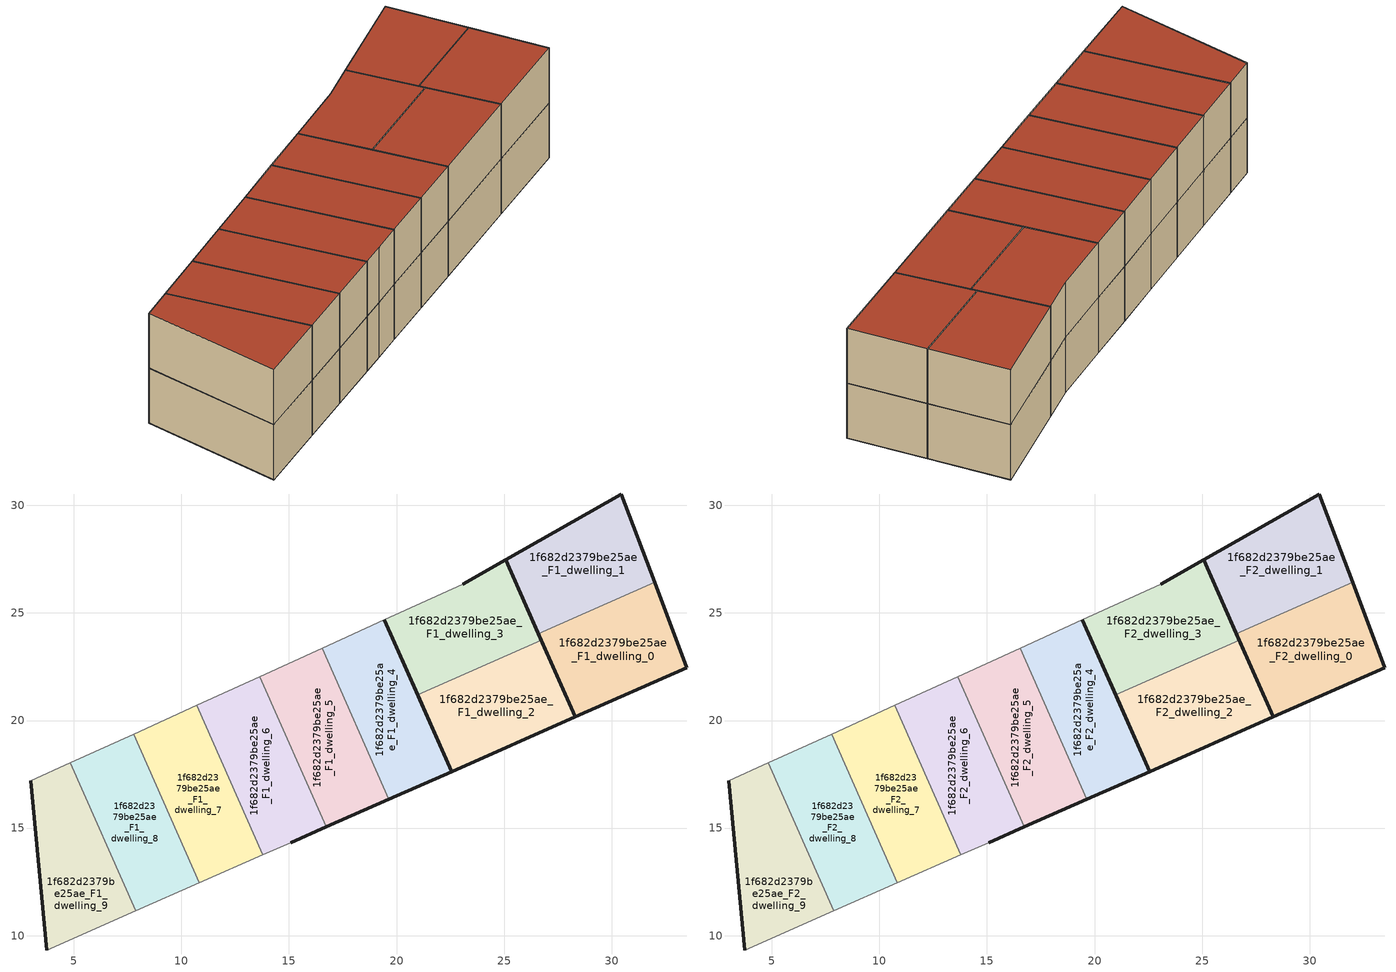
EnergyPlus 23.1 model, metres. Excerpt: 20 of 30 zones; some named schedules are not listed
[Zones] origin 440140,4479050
1f682d2379be25ae_F1_dwelling_0
 floor to 1f682d2379be25ae_F0_dwelling_0 (EU_floor_Construction): 33.49,22.46 32,26.42 26.6,24.04 28.31,20.17 z3
 wall outside (EU_wall_Construction): 32,26.42 33.49,22.46 28.31,20.17 26.6,24.04 z3:6
 wall to 1f682d2379be25ae_F1_dwelling_1 (EU_wall_Construction): 26.6,24.04 32,26.42 z3:6
1f682d2379be25ae_F1_dwelling_1
 floor to 1f682d2379be25ae_F0_dwelling_1 (EU_floor_Construction): 32,26.42 30.45,30.53 25.08,27.47 26.6,24.04 z3
 wall outside (EU_wall_Construction): 26.6,24.04 25.08,27.47 30.45,30.53 32,26.42 z3:6
1f682d2379be25ae_F1_dwelling_2
 floor to 1f682d2379be25ae_F0_dwelling_2 (EU_floor_Construction): 28.31,20.17 26.73,23.73 20.98,21.19 22.56,17.63 z3
 wall outside (EU_wall_Construction): 26.73,23.73 28.31,20.17 22.56,17.63 20.98,21.19 z3:6
 wall to 1f682d2379be25ae_F1_dwelling_3 (EU_wall_Construction): 20.98,21.19 26.73,23.73 z3:6
1f682d2379be25ae_F1_dwelling_3
 floor to 1f682d2379be25ae_F0_dwelling_3 (EU_floor_Construction): 26.73,23.73 25.08,27.47 23.08,26.34 19.44,24.68 20.98,21.19 z3
 wall outside (EU_wall_Construction): 20.98,21.19 19.44,24.68 / 23.08,26.34 25.08,27.47 26.73,23.73 z3:6
 wall adiabatic (EU_wall_Construction): 19.44,24.68 23.08,26.34 z3:6
1f682d2379be25ae_F1_dwelling_4
 floor to 1f682d2379be25ae_F0_dwelling_4 (EU_floor_Construction): 22.56,17.63 19.44,24.68 16.54,23.36 19.65,16.34 z3
 wall outside (EU_wall_Construction): 19.44,24.68 22.56,17.63 19.65,16.34 z3:6
 wall to 1f682d2379be25ae_F1_dwelling_5 (EU_wall_Construction): 19.65,16.34 16.54,23.36 z3:6
 wall adiabatic (EU_wall_Construction): 16.54,23.36 19.44,24.68 z3:6
1f682d2379be25ae_F1_dwelling_5
 floor to 1f682d2379be25ae_F0_dwelling_5 (EU_floor_Construction): 19.65,16.34 16.54,23.36 13.64,22.04 16.73,15.05 z3
 wall outside (EU_wall_Construction): 19.65,16.34 16.73,15.05 z3:6
 wall to 1f682d2379be25ae_F1_dwelling_6 (EU_wall_Construction): 16.73,15.05 13.64,22.04 z3:6
 wall adiabatic (EU_wall_Construction): 13.64,22.04 16.54,23.36 z3:6
1f682d2379be25ae_F1_dwelling_6
 floor to 1f682d2379be25ae_F0_dwelling_6 (EU_floor_Construction): 16.73,15.05 13.64,22.04 10.72,20.71 13.79,13.75 15.08,14.32 z3
 wall outside (EU_wall_Construction): 16.73,15.05 15.08,14.32 z3:6
 wall adiabatic (EU_wall_Construction): 15.08,14.32 13.79,13.75 / 10.72,20.71 13.64,22.04 z3:6
 wall to 1f682d2379be25ae_F1_dwelling_7 (EU_wall_Construction): 13.79,13.75 10.72,20.71 z3:6
1f682d2379be25ae_F1_dwelling_7
 floor to 1f682d2379be25ae_F0_dwelling_7 (EU_floor_Construction): 13.79,13.75 10.72,20.71 7.78,19.37 10.84,12.46 z3
 wall to 1f682d2379be25ae_F1_dwelling_8 (EU_wall_Construction): 10.84,12.46 7.78,19.37 z3:6
 wall adiabatic (EU_wall_Construction): 7.78,19.37 10.72,20.71 / 13.79,13.75 10.84,12.46 z3:6
1f682d2379be25ae_F1_dwelling_8
 floor to 1f682d2379be25ae_F0_dwelling_8 (EU_floor_Construction): 10.84,12.46 7.78,19.37 4.83,18.03 7.87,11.15 z3
 wall to 1f682d2379be25ae_F1_dwelling_9 (EU_wall_Construction): 7.87,11.15 4.83,18.03 z3:6
 wall adiabatic (EU_wall_Construction): 4.83,18.03 7.78,19.37 / 10.84,12.46 7.87,11.15 z3:6
1f682d2379be25ae_F1_dwelling_9
 floor to 1f682d2379be25ae_F0_dwelling_9 (EU_floor_Construction): 7.87,11.15 4.83,18.03 3,17.2 3.73,9.33 z3
 wall outside (EU_wall_Construction): 3.73,9.33 3,17.2 z3:6
 wall adiabatic (EU_wall_Construction): 3,17.2 4.83,18.03 / 7.87,11.15 3.73,9.33 z3:6
1f682d2379be25ae_F2_dwelling_0
 floor to 1f682d2379be25ae_F1_dwelling_0 (EU_floor_Construction): 33.49,22.46 32,26.42 26.6,24.04 28.31,20.17 z6
 wall outside (EU_wall_Construction): 32,26.42 33.49,22.46 28.31,20.17 26.6,24.04 z6:9
 wall to 1f682d2379be25ae_F2_dwelling_1 (EU_wall_Construction): 26.6,24.04 32,26.42 z6:9
 roof outside (EU_roof_Construction): 32,26.42 33.49,22.46 28.31,20.17 26.6,24.04 z9
1f682d2379be25ae_F2_dwelling_1
 floor to 1f682d2379be25ae_F1_dwelling_1 (EU_floor_Construction): 32,26.42 30.45,30.53 25.08,27.47 26.6,24.04 z6
 wall outside (EU_wall_Construction): 26.6,24.04 25.08,27.47 30.45,30.53 32,26.42 z6:9
 roof outside (EU_roof_Construction): 30.45,30.53 32,26.42 26.6,24.04 25.08,27.47 z9
1f682d2379be25ae_F2_dwelling_2
 floor to 1f682d2379be25ae_F1_dwelling_2 (EU_floor_Construction): 28.31,20.17 26.73,23.73 20.98,21.19 22.56,17.63 z6
 wall outside (EU_wall_Construction): 26.73,23.73 28.31,20.17 22.56,17.63 20.98,21.19 z6:9
 wall to 1f682d2379be25ae_F2_dwelling_3 (EU_wall_Construction): 20.98,21.19 26.73,23.73 z6:9
 roof outside (EU_roof_Construction): 26.73,23.73 28.31,20.17 22.56,17.63 20.98,21.19 z9
1f682d2379be25ae_F2_dwelling_3
 floor to 1f682d2379be25ae_F1_dwelling_3 (EU_floor_Construction): 26.73,23.73 25.08,27.47 23.08,26.34 19.44,24.68 20.98,21.19 z6
 wall outside (EU_wall_Construction): 20.98,21.19 19.44,24.68 / 23.08,26.34 25.08,27.47 26.73,23.73 z6:9
 wall adiabatic (EU_wall_Construction): 19.44,24.68 23.08,26.34 z6:9
 roof outside (EU_roof_Construction): 25.08,27.47 26.73,23.73 20.98,21.19 19.44,24.68 23.08,26.34 z9
1f682d2379be25ae_F2_dwelling_4
 floor to 1f682d2379be25ae_F1_dwelling_4 (EU_floor_Construction): 22.56,17.63 19.44,24.68 16.54,23.36 19.65,16.34 z6
 wall outside (EU_wall_Construction): 19.44,24.68 22.56,17.63 19.65,16.34 z6:9
 wall to 1f682d2379be25ae_F2_dwelling_5 (EU_wall_Construction): 19.65,16.34 16.54,23.36 z6:9
 wall adiabatic (EU_wall_Construction): 16.54,23.36 19.44,24.68 z6:9
 roof outside (EU_roof_Construction): 19.44,24.68 22.56,17.63 19.65,16.34 16.54,23.36 z9
1f682d2379be25ae_F2_dwelling_5
 floor to 1f682d2379be25ae_F1_dwelling_5 (EU_floor_Construction): 19.65,16.34 16.54,23.36 13.64,22.04 16.73,15.05 z6
 wall outside (EU_wall_Construction): 19.65,16.34 16.73,15.05 z6:9
 wall to 1f682d2379be25ae_F2_dwelling_6 (EU_wall_Construction): 16.73,15.05 13.64,22.04 z6:9
 wall adiabatic (EU_wall_Construction): 13.64,22.04 16.54,23.36 z6:9
 roof outside (EU_roof_Construction): 16.54,23.36 19.65,16.34 16.73,15.05 13.64,22.04 z9
1f682d2379be25ae_F2_dwelling_6
 floor to 1f682d2379be25ae_F1_dwelling_6 (EU_floor_Construction): 16.73,15.05 13.64,22.04 10.72,20.71 13.79,13.75 15.08,14.32 z6
 wall outside (EU_wall_Construction): 16.73,15.05 15.08,14.32 z6:9
 wall adiabatic (EU_wall_Construction): 15.08,14.32 13.79,13.75 / 10.72,20.71 13.64,22.04 z6:9
 wall to 1f682d2379be25ae_F2_dwelling_7 (EU_wall_Construction): 13.79,13.75 10.72,20.71 z6:9
 roof outside (EU_roof_Construction): 13.64,22.04 16.73,15.05 15.08,14.32 13.79,13.75 10.72,20.71 z9
1f682d2379be25ae_F2_dwelling_7
 floor to 1f682d2379be25ae_F1_dwelling_7 (EU_floor_Construction): 13.79,13.75 10.72,20.71 7.78,19.37 10.84,12.46 z6
 wall to 1f682d2379be25ae_F2_dwelling_8 (EU_wall_Construction): 10.84,12.46 7.78,19.37 z6:9
 wall adiabatic (EU_wall_Construction): 7.78,19.37 10.72,20.71 / 13.79,13.75 10.84,12.46 z6:9
 roof outside (EU_roof_Construction): 10.72,20.71 13.79,13.75 10.84,12.46 7.78,19.37 z9
1f682d2379be25ae_F2_dwelling_8
 floor to 1f682d2379be25ae_F1_dwelling_8 (EU_floor_Construction): 10.84,12.46 7.78,19.37 4.83,18.03 7.87,11.15 z6
 wall to 1f682d2379be25ae_F2_dwelling_9 (EU_wall_Construction): 7.87,11.15 4.83,18.03 z6:9
 wall adiabatic (EU_wall_Construction): 4.83,18.03 7.78,19.37 / 10.84,12.46 7.87,11.15 z6:9
 roof outside (EU_roof_Construction): 7.78,19.37 10.84,12.46 7.87,11.15 4.83,18.03 z9
1f682d2379be25ae_F2_dwelling_9
 floor to 1f682d2379be25ae_F1_dwelling_9 (EU_floor_Construction): 7.87,11.15 4.83,18.03 3,17.2 3.73,9.33 z6
 wall outside (EU_wall_Construction): 3.73,9.33 3,17.2 z6:9
 wall adiabatic (EU_wall_Construction): 3,17.2 4.83,18.03 / 7.87,11.15 3.73,9.33 z6:9
 roof outside (EU_roof_Construction): 4.83,18.03 7.87,11.15 3.73,9.33 3,17.2 z9
[Building]
EU S2 Campaign: North Axis=0; Terrain=City; Solar Distribution=FullExterior
[Site:Location]
Madrid: Latitude=40.5; Longitude=-3.5; Time Zone=1; Elevation=609
[SizingPeriod:WeatherFileDays]
AnnualSizingPeriod: Begin Month=1; Begin Day of Month=1; End Month=12; End Day of Month=31; Day of Week for Start Day=Monday; Use Weather File Daylight Saving Period=No; Use Weather File Rain and Snow Indicators=No
[MATERIAL]
EU_InternalMass_Material: Roughness=MediumRough; Thickness=0.1; Conductivity=1; Density=1800; Specific Heat=900; Thermal Absorptance=0.9; Solar Absorptance=0.7; Visible Absorptance=0.7
[MATERIAL:NOMASS] Roughness=MediumRough; Thermal Absorptance=0.9; Solar Absorptance=0.7; Visible Absorptance=0.7
Name | Thermal Resistance
EU_wall_NoMass | 1.60022
EU_roof_NoMass | 1.57597
EU_floor_NoMass | 0.470652
[CONSTRUCTION]
EU_wall_Construction: EU_wall_NoMass
EU_roof_Construction: EU_roof_NoMass
EU_floor_Construction: EU_floor_NoMass
EU_InternalMass_Construction: EU_InternalMass_Material
[ZONE] Type=1; Multiplier=1; Ceiling Height=autocalculate; Floor Area=autocalculate; Part of Total Floor Area=Yes
Name | Volume
1f682d2379be25ae_F1_dwelling_0; 1f682d2379be25ae_F2_dwelling_0; 1f682d2379be25ae_F1_dwelling_4; 1f682d2379be25ae_F2_dwelling_4 | 73.4059
1f682d2379be25ae_F1_dwelling_1; 1f682d2379be25ae_F2_dwelling_1 | 73.4246
1f682d2379be25ae_F1_dwelling_2; 1f682d2379be25ae_F2_dwelling_2 | 73.4147
1f682d2379be25ae_F1_dwelling_3; 1f682d2379be25ae_F2_dwelling_3 | 73.4033
1f682d2379be25ae_F1_dwelling_5; 1f682d2379be25ae_F2_dwelling_5 | 73.3989
1f682d2379be25ae_F1_dwelling_6; 1f682d2379be25ae_F2_dwelling_6 | 73.4187
1f682d2379be25ae_F1_dwelling_7; 1f682d2379be25ae_F2_dwelling_7 | 73.4114
1f682d2379be25ae_F1_dwelling_8; 1f682d2379be25ae_F2_dwelling_8 | 73.407
1f682d2379be25ae_F1_dwelling_9; 1f682d2379be25ae_F2_dwelling_9 | 73.4106
[INTERNALMASS] Construction=EU_InternalMass_Construction
Name | Zone or ZoneList | Surface Area
1f682d2379be25ae_F1_dwelling_0_EU_InternalMass | 1f682d2379be25ae_F1_dwelling_0 | 24.4673
1f682d2379be25ae_F1_dwelling_1_EU_InternalMass | 1f682d2379be25ae_F1_dwelling_1 | 24.473
1f682d2379be25ae_F1_dwelling_2_EU_InternalMass | 1f682d2379be25ae_F1_dwelling_2 | 24.4724
1f682d2379be25ae_F1_dwelling_3_EU_InternalMass | 1f682d2379be25ae_F1_dwelling_3 | 24.4677
1f682d2379be25ae_F1_dwelling_4_EU_InternalMass | 1f682d2379be25ae_F1_dwelling_4 | 24.4688
1f682d2379be25ae_F1_dwelling_5_EU_InternalMass | 1f682d2379be25ae_F1_dwelling_5 | 24.4663
1f682d2379be25ae_F1_dwelling_6_EU_InternalMass | 1f682d2379be25ae_F1_dwelling_6 | 24.473
1f682d2379be25ae_F1_dwelling_7_EU_InternalMass | 1f682d2379be25ae_F1_dwelling_7 | 24.4704
1f682d2379be25ae_F1_dwelling_8_EU_InternalMass | 1f682d2379be25ae_F1_dwelling_8 | 24.469
1f682d2379be25ae_F1_dwelling_9_EU_InternalMass | 1f682d2379be25ae_F1_dwelling_9 | 24.4702
1f682d2379be25ae_F2_dwelling_0_EU_InternalMass | 1f682d2379be25ae_F2_dwelling_0 | 24.4673
1f682d2379be25ae_F2_dwelling_1_EU_InternalMass | 1f682d2379be25ae_F2_dwelling_1 | 24.473
1f682d2379be25ae_F2_dwelling_2_EU_InternalMass | 1f682d2379be25ae_F2_dwelling_2 | 24.4724
1f682d2379be25ae_F2_dwelling_3_EU_InternalMass | 1f682d2379be25ae_F2_dwelling_3 | 24.4677
1f682d2379be25ae_F2_dwelling_4_EU_InternalMass | 1f682d2379be25ae_F2_dwelling_4 | 24.4688
1f682d2379be25ae_F2_dwelling_5_EU_InternalMass | 1f682d2379be25ae_F2_dwelling_5 | 24.4663
1f682d2379be25ae_F2_dwelling_6_EU_InternalMass | 1f682d2379be25ae_F2_dwelling_6 | 24.473
1f682d2379be25ae_F2_dwelling_7_EU_InternalMass | 1f682d2379be25ae_F2_dwelling_7 | 24.4704
1f682d2379be25ae_F2_dwelling_8_EU_InternalMass | 1f682d2379be25ae_F2_dwelling_8 | 24.469
1f682d2379be25ae_F2_dwelling_9_EU_InternalMass | 1f682d2379be25ae_F2_dwelling_9 | 24.4702
[OTHEREQUIPMENT] Fuel Type=Electricity; Design Level Calculation Method=Watts/Area; Power per Zone Floor Area=1; Fraction Latent=0; Fraction Radiant=0; Fraction Lost=0; Carbon Dioxide Generation Rate=0; EndUse Subcategory=EU_Step8_InternalGains
Name | Zone or ZoneList or Space or SpaceList | Schedule
EU_Step8_InternalGain_1f682d2379be25ae_F1_dwelling_0_f000 | 1f682d2379be25ae_F1_dwelling_0 | EU_Step8_GainSchedule_1f682d2379be25ae_F1_dwelling_0_f000
EU_Step8_InternalGain_1f682d2379be25ae_F1_dwelling_1_f000 | 1f682d2379be25ae_F1_dwelling_1 | EU_Step8_GainSchedule_1f682d2379be25ae_F1_dwelling_1_f000
EU_Step8_InternalGain_1f682d2379be25ae_F1_dwelling_2_f000 | 1f682d2379be25ae_F1_dwelling_2 | EU_Step8_GainSchedule_1f682d2379be25ae_F1_dwelling_2_f000
EU_Step8_InternalGain_1f682d2379be25ae_F1_dwelling_3_f000 | 1f682d2379be25ae_F1_dwelling_3 | EU_Step8_GainSchedule_1f682d2379be25ae_F1_dwelling_3_f000
EU_Step8_InternalGain_1f682d2379be25ae_F1_dwelling_4_f000 | 1f682d2379be25ae_F1_dwelling_4 | EU_Step8_GainSchedule_1f682d2379be25ae_F1_dwelling_4_f000
EU_Step8_InternalGain_1f682d2379be25ae_F1_dwelling_5_f000 | 1f682d2379be25ae_F1_dwelling_5 | EU_Step8_GainSchedule_1f682d2379be25ae_F1_dwelling_5_f000
EU_Step8_InternalGain_1f682d2379be25ae_F1_dwelling_6_f000 | 1f682d2379be25ae_F1_dwelling_6 | EU_Step8_GainSchedule_1f682d2379be25ae_F1_dwelling_6_f000
EU_Step8_InternalGain_1f682d2379be25ae_F1_dwelling_7_f000 | 1f682d2379be25ae_F1_dwelling_7 | EU_Step8_GainSchedule_1f682d2379be25ae_F1_dwelling_7_f000
EU_Step8_InternalGain_1f682d2379be25ae_F1_dwelling_8_f000 | 1f682d2379be25ae_F1_dwelling_8 | EU_Step8_GainSchedule_1f682d2379be25ae_F1_dwelling_8_f000
EU_Step8_InternalGain_1f682d2379be25ae_F1_dwelling_9_f000 | 1f682d2379be25ae_F1_dwelling_9 | EU_Step8_GainSchedule_1f682d2379be25ae_F1_dwelling_9_f000
EU_Step8_InternalGain_1f682d2379be25ae_F2_dwelling_0_f000 | 1f682d2379be25ae_F2_dwelling_0 | EU_Step8_GainSchedule_1f682d2379be25ae_F2_dwelling_0_f000
EU_Step8_InternalGain_1f682d2379be25ae_F2_dwelling_1_f000 | 1f682d2379be25ae_F2_dwelling_1 | EU_Step8_GainSchedule_1f682d2379be25ae_F2_dwelling_1_f000
EU_Step8_InternalGain_1f682d2379be25ae_F2_dwelling_2_f000 | 1f682d2379be25ae_F2_dwelling_2 | EU_Step8_GainSchedule_1f682d2379be25ae_F2_dwelling_2_f000
EU_Step8_InternalGain_1f682d2379be25ae_F2_dwelling_3_f000 | 1f682d2379be25ae_F2_dwelling_3 | EU_Step8_GainSchedule_1f682d2379be25ae_F2_dwelling_3_f000
EU_Step8_InternalGain_1f682d2379be25ae_F2_dwelling_4_f000 | 1f682d2379be25ae_F2_dwelling_4 | EU_Step8_GainSchedule_1f682d2379be25ae_F2_dwelling_4_f000
EU_Step8_InternalGain_1f682d2379be25ae_F2_dwelling_5_f000 | 1f682d2379be25ae_F2_dwelling_5 | EU_Step8_GainSchedule_1f682d2379be25ae_F2_dwelling_5_f000
EU_Step8_InternalGain_1f682d2379be25ae_F2_dwelling_6_f000 | 1f682d2379be25ae_F2_dwelling_6 | EU_Step8_GainSchedule_1f682d2379be25ae_F2_dwelling_6_f000
EU_Step8_InternalGain_1f682d2379be25ae_F2_dwelling_7_f000 | 1f682d2379be25ae_F2_dwelling_7 | EU_Step8_GainSchedule_1f682d2379be25ae_F2_dwelling_7_f000
EU_Step8_InternalGain_1f682d2379be25ae_F2_dwelling_8_f000 | 1f682d2379be25ae_F2_dwelling_8 | EU_Step8_GainSchedule_1f682d2379be25ae_F2_dwelling_8_f000
EU_Step8_InternalGain_1f682d2379be25ae_F2_dwelling_9_f000 | 1f682d2379be25ae_F2_dwelling_9 | EU_Step8_GainSchedule_1f682d2379be25ae_F2_dwelling_9_f000
[ZONEVENTILATION:DESIGNFLOWRATE] Schedule=EU_AlwaysOn; Design Flow Rate Calculation Method=AirChanges/Hour; Air Changes per Hour=0.480704; Ventilation Type=Natural; Fan Pressure Rise=0; Fan Total Efficiency=1; Constant Term Coefficient=1; Temperature Term Coefficient=0; Velocity Term Coefficient=0; Velocity Squared Term Coefficient=0; Minimum Indoor Temperature=-100; Maximum Indoor Temperature=100; Delta Temperature=-100; Minimum Outdoor Temperature=-100; Maximum Outdoor Temperature=100; Maximum Wind Speed=40
Name | Zone or ZoneList or Space or SpaceList
EU_ConstantAir_1f682d2379be25ae_F1_dwelling_0 | 1f682d2379be25ae_F1_dwelling_0
EU_ConstantAir_1f682d2379be25ae_F1_dwelling_1 | 1f682d2379be25ae_F1_dwelling_1
EU_ConstantAir_1f682d2379be25ae_F1_dwelling_2 | 1f682d2379be25ae_F1_dwelling_2
EU_ConstantAir_1f682d2379be25ae_F1_dwelling_3 | 1f682d2379be25ae_F1_dwelling_3
EU_ConstantAir_1f682d2379be25ae_F1_dwelling_4 | 1f682d2379be25ae_F1_dwelling_4
EU_ConstantAir_1f682d2379be25ae_F1_dwelling_5 | 1f682d2379be25ae_F1_dwelling_5
EU_ConstantAir_1f682d2379be25ae_F1_dwelling_6 | 1f682d2379be25ae_F1_dwelling_6
EU_ConstantAir_1f682d2379be25ae_F1_dwelling_7 | 1f682d2379be25ae_F1_dwelling_7
EU_ConstantAir_1f682d2379be25ae_F1_dwelling_8 | 1f682d2379be25ae_F1_dwelling_8
EU_ConstantAir_1f682d2379be25ae_F1_dwelling_9 | 1f682d2379be25ae_F1_dwelling_9
EU_ConstantAir_1f682d2379be25ae_F2_dwelling_0 | 1f682d2379be25ae_F2_dwelling_0
EU_ConstantAir_1f682d2379be25ae_F2_dwelling_1 | 1f682d2379be25ae_F2_dwelling_1
EU_ConstantAir_1f682d2379be25ae_F2_dwelling_2 | 1f682d2379be25ae_F2_dwelling_2
EU_ConstantAir_1f682d2379be25ae_F2_dwelling_3 | 1f682d2379be25ae_F2_dwelling_3
EU_ConstantAir_1f682d2379be25ae_F2_dwelling_4 | 1f682d2379be25ae_F2_dwelling_4
EU_ConstantAir_1f682d2379be25ae_F2_dwelling_5 | 1f682d2379be25ae_F2_dwelling_5
EU_ConstantAir_1f682d2379be25ae_F2_dwelling_6 | 1f682d2379be25ae_F2_dwelling_6
EU_ConstantAir_1f682d2379be25ae_F2_dwelling_7 | 1f682d2379be25ae_F2_dwelling_7
EU_ConstantAir_1f682d2379be25ae_F2_dwelling_8 | 1f682d2379be25ae_F2_dwelling_8
EU_ConstantAir_1f682d2379be25ae_F2_dwelling_9 | 1f682d2379be25ae_F2_dwelling_9
[HVACTEMPLATE:ZONE:IDEALLOADSAIRSYSTEM] System Availability Schedule=EU_AlwaysOn; Maximum Heating Supply Air Temperature=50; Minimum Cooling Supply Air Temperature=13; Maximum Heating Supply Air Humidity Ratio=0.0156; Minimum Cooling Supply Air Humidity Ratio=0.0077; Heating Limit=NoLimit; Cooling Limit=NoLimit; Heating Availability Schedule=EU_AlwaysOn; Cooling Availability Schedule=EU_CoolingOff; Dehumidification Control Type=ConstantSensibleHeatRatio; Cooling Sensible Heat Ratio=0.7; Dehumidification Setpoint=60; Humidification Control Type=None; Humidification Setpoint=30; Outdoor Air Method=None; Outdoor Air Flow Rate per Person=0.00944; Outdoor Air Flow Rate per Zone Floor Area=0; Outdoor Air Flow Rate per Zone=0; Demand Controlled Ventilation Type=None; Outdoor Air Economizer Type=NoEconomizer; Heat Recovery Type=None; Sensible Heat Recovery Effectiveness=0.7; Latent Heat Recovery Effectiveness=0.65
Name | Template Thermostat
1f682d2379be25ae_F1_dwelling_0 | EU_HeatOnly_1f682d2379be25ae_F1_dwelling_0
1f682d2379be25ae_F1_dwelling_1 | EU_HeatOnly_1f682d2379be25ae_F1_dwelling_1
